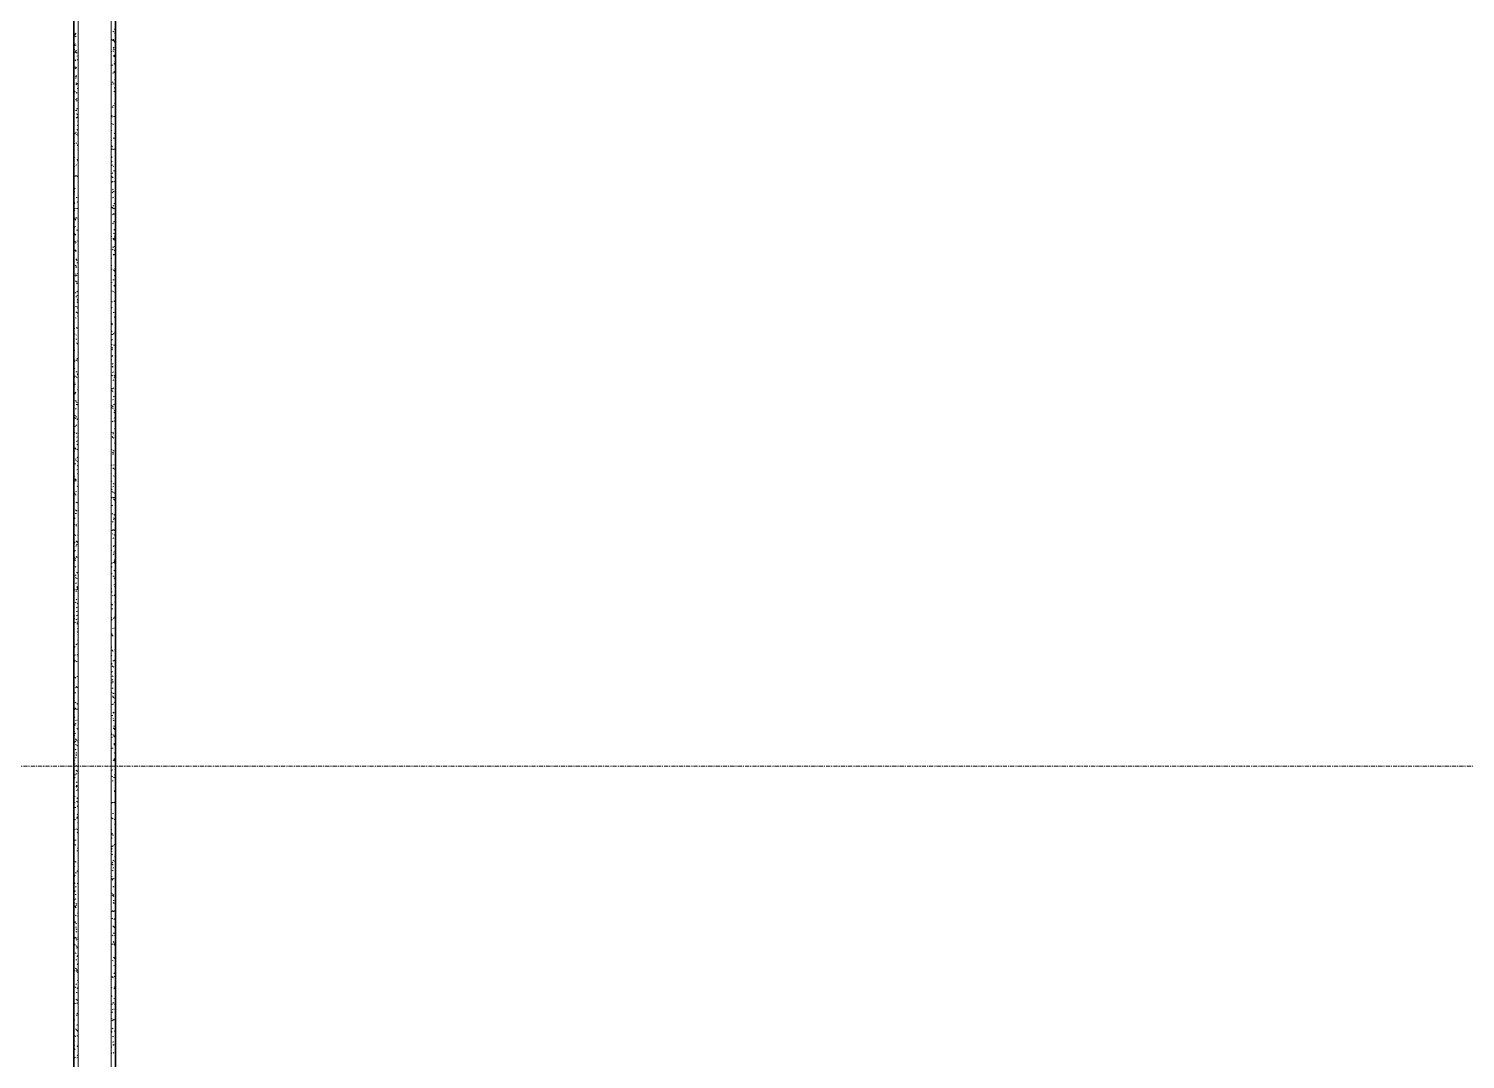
# Model space of a CAD drawing. Header units: millimetres. Extents: x -4948 to 42228, y -4856 to 69378.
# Drawn here: x 15960 to 20295, y 7607 to 10719 of the extents above; entities that cross this region are included whole.
import ezdxf

# ---------------------------------------------------------------- set-up
doc = ezdxf.new("R2010")
doc.units = ezdxf.units.MM
doc.linetypes.add('Линия сетки', pattern=[22.225, 12.7, -3.175, 3.175, -3.175])
for name, color, linetype, lineweight in [('A-WALL', 113, 'Continuous', 13), ('A-WALL-PATT', 111, 'Continuous', 13), ('I-WALL', 2, 'Continuous', 13), ('S-GRID', 1, 'Continuous', 30)]:
    doc.layers.add(name, color=color, linetype=linetype, lineweight=lineweight)

# ---------------------------------------------------------------- blocks, each defined once
blk = doc.blocks.new('27ELB-RD-AR-0000-BIM_rvt-1-1 этаж отм_ _0_000 лотки')
at = {"layer": 'A-WALL', "color": 252, "lineweight": 9}
for p, q in [((16108.9, 5232.1), (16108.9, 16592.1)), ((16208.9, 5232.1), (16208.9, 13742.1))]:
    blk.add_line(p, q, dxfattribs=at)
at = {"layer": 'A-WALL-PATT', "color": 252, "linetype": 'Continuous', "lineweight": 9}
for p, q in [((16213.5, 10710.2), (16216.2, 10712.3)), ((16218, 10717.4), (16221.3, 10717.9)), ((16097.1, 10696.2), (16099.8, 10698.2)), ((16097.9, 10701.6), (16101.2, 10702)), ((16097.9, 10671.7), (16100.6, 10673.7)), ((16099.3, 10668.9), (16102.6, 10669.3)), ((16100.2, 10696.6), (16102.7, 10694.4)), ((16100.3, 10705.7), (16103.1, 10703.9)), ((16209.9, 10686.4), (16212.7, 10684.6)), ((16212.2, 10683.8), (16215.5, 10684.2)), ((16214.3, 10685.8), (16217, 10687.8)), ((16215.2, 10683.5), (16217.6, 10681.3)), ((16217.6, 10681.3), (16217.6, 10681.3)), ((16217.6, 10681.3), (16220, 10679.1)), ((16218.9, 10705.9), (16221.4, 10704.3)), ((16096.4, 10657.6), (16099, 10656)), ((16098.7, 10647.2), (16101.4, 10649.3)), ((16099.5, 10622.7), (16102.2, 10624.8)), ((16100.7, 10650), (16103, 10647.9)), ((16101.5, 10654.4), (16104.3, 10652.6)), ((16103, 10647.9), (16103, 10647.9)), ((16103, 10647.9), (16105.5, 10645.6)), ((16104.7, 10636.7), (16108, 10637.2)), ((16106.4, 10626), (16108.9, 10624.4)), ((16208.9, 10650.5), (16210.6, 10650.7)), ((16213.5, 10651.1), (16216.9, 10651.5)), ((16214.8, 10658), (16217.6, 10656.2)), ((16215.1, 10661.3), (16217.8, 10663.3)), ((16215.9, 10636.8), (16218.6, 10638.9)), ((16216.5, 10636.2), (16218.9, 10633.9)), ((16220.1, 10654.6), (16221.4, 10653.8)), ((16098.8, 10603.1), (16102.2, 10603.5)), ((16100.3, 10598.3), (16103, 10600.3)), ((16101.9, 10602.8), (16104.4, 10600.5)), ((16210.1, 10610.4), (16213, 10608.6)), ((16213.1, 10585.2), (16216.4, 10585.7)), ((16216.7, 10612.3), (16219.4, 10614.4)), ((16217, 10589.6), (16219.3, 10587.5)), ((16217.5, 10587.9), (16220.2, 10589.9)), ((16218.9, 10618.9), (16221.4, 10619.2)), ((16219.3, 10587.5), (16219.3, 10587.5)), ((16219.3, 10587.5), (16221.4, 10585.6)), ((16096.4, 10569.9), (16097.2, 10570)), ((16100.2, 10570.4), (16103.5, 10570.8)), ((16101.1, 10573.8), (16103.8, 10575.8)), ((16101.7, 10578.4), (16104.6, 10576.6)), ((16101.9, 10549.3), (16104.6, 10551.4)), ((16102.4, 10556.2), (16104.8, 10554)), ((16104.8, 10554), (16104.8, 10554)), ((16104.8, 10554), (16107.2, 10551.8)), ((16105.6, 10538.2), (16108.9, 10538.6)), ((16208.9, 10551.8), (16211.5, 10552.2)), ((16208.9, 10550.9), (16209.6, 10550.2)), ((16211.4, 10559.1), (16214.2, 10557.3)), ((16214.5, 10552.5), (16217.8, 10553)), ((16218.2, 10542.4), (16220.7, 10540.1)), ((16218.3, 10563.4), (16221, 10565.4)), ((16219.1, 10538.9), (16221.4, 10540.7)), ((16220.4, 10578.6), (16221.4, 10578)), ((16097.6, 10530.5), (16100.4, 10528.7)), ((16099.8, 10504.6), (16103.1, 10505)), ((16102.7, 10524.9), (16105.4, 10526.9)), ((16103, 10527.1), (16105.8, 10525.3)), ((16103.5, 10500.4), (16106.2, 10502.4)), ((16103.7, 10508.9), (16106.1, 10506.7)), ((16107.9, 10498.7), (16108.9, 10498)), ((16216.3, 10530.7), (16219.1, 10528.9)), ((16218.7, 10495.8), (16221, 10493.6)), ((16219.9, 10520.4), (16221.4, 10520.6)), ((16219.9, 10514.5), (16221.4, 10515.6)), ((16221, 10493.6), (16221, 10493.6)), ((16221, 10493.6), (16221.4, 10493.3)), ((16096.4, 10471.2), (16098.2, 10471.5)), ((16101.2, 10471.9), (16104.5, 10472.3)), ((16103.2, 10451.1), (16106, 10449.3)), ((16104.2, 10462.3), (16106.5, 10460.2)), ((16104.3, 10475.9), (16107, 10478)), ((16105.1, 10451.4), (16107.8, 10453.5)), ((16106.5, 10460.2), (16106.5, 10460.2)), ((16106.5, 10460.2), (16108.9, 10458)), ((16208.9, 10458.7), (16208.9, 10458.6)), ((16208.9, 10458.6), (16208.9, 10458.6)), ((16208.9, 10458.6), (16211.4, 10456.4)), ((16209.1, 10453.2), (16212.4, 10453.6)), ((16211.6, 10483.1), (16214.4, 10481.3)), ((16214, 10486.7), (16217.4, 10487.2)), ((16215.4, 10454), (16218.8, 10454.5)), ((16220.7, 10490), (16221.4, 10490.5)), ((16096.4, 10430.2), (16097, 10429.8)), ((16096.4, 10423.4), (16096.8, 10422.9)), ((16100.7, 10406), (16104, 10406.5)), ((16105.4, 10415.1), (16107.9, 10412.8)), ((16105.9, 10427), (16108.6, 10429)), ((16106.6, 10439.7), (16108.9, 10440)), ((16208.9, 10434.3), (16210.3, 10433.4)), ((16208.9, 10412.5), (16210.3, 10411.2)), ((16208.9, 10405.6), (16209.4, 10406.1)), ((16212.8, 10431.8), (16215.7, 10430)), ((16219.9, 10448.5), (16221.4, 10447.2)), ((16220.8, 10421.9), (16221.4, 10421.9)), ((16096.4, 10372.6), (16099.1, 10373)), ((16099.1, 10403.2), (16101.9, 10401.4)), ((16102.1, 10373.3), (16105.4, 10373.8)), ((16104.4, 10399.8), (16107.3, 10398)), ((16105.9, 10368.5), (16108.2, 10366.3)), ((16106.7, 10402.5), (16108.9, 10404.2)), ((16107.5, 10378), (16108.9, 10379.1)), ((16108.2, 10366.3), (16108.2, 10366.3)), ((16108.2, 10366.3), (16108.9, 10365.8)), ((16208.9, 10380.6), (16210.2, 10381.6)), ((16208.9, 10366.4), (16210.6, 10364.8)), ((16210.6, 10364.8), (16210.6, 10364.8)), ((16210.6, 10364.8), (16213.1, 10362.5)), ((16215, 10388.2), (16218.3, 10388.6)), ((16217.7, 10403.4), (16220.6, 10401.6)), ((16220.4, 10401.9), (16221.4, 10401.1)), ((16096.4, 10354.4), (16097.3, 10353.8)), ((16096.4, 10331.1), (16098.6, 10329.1)), ((16104.7, 10323.8), (16107.5, 10322)), ((16107.1, 10321.2), (16108.9, 10319.6)), ((16107.5, 10341.2), (16108.9, 10341.3)), ((16108.3, 10353.6), (16108.9, 10354)), ((16208.9, 10355.5), (16211, 10357.1)), ((16209.1, 10330.6), (16211.8, 10332.6)), ((16209.5, 10319.7), (16212, 10317.4)), ((16210.1, 10354.7), (16213.4, 10355.1)), ((16213.1, 10355.8), (16215.9, 10354)), ((16216.4, 10355.5), (16219.7, 10355.9)), ((16096.4, 10303.9), (16098.5, 10302.5)), ((16096.4, 10285), (16097.5, 10284)), ((16100.6, 10275.9), (16103.4, 10274.1)), ((16101.7, 10307.5), (16105, 10308)), ((16208.9, 10288.8), (16208.9, 10288.8)), ((16209, 10307.9), (16211.8, 10306.1)), ((16209.9, 10306.1), (16212.6, 10308.2)), ((16210.7, 10281.7), (16213.4, 10283.7)), ((16214.3, 10304.5), (16217.1, 10302.7)), ((16215.9, 10289.7), (16219.3, 10290.1)), ((16219.2, 10276.1), (16221.4, 10274.8)), ((16096.4, 10244.1), (16097, 10244.6)), ((16096.4, 10238.8), (16097.8, 10237.5)), ((16096.7, 10274), (16100.1, 10274.4)), ((16097.8, 10237.5), (16097.8, 10237.5)), ((16097.8, 10237.5), (16100.3, 10235.2)), ((16103, 10274.8), (16106.4, 10275.3)), ((16105.9, 10272.5), (16108.8, 10270.7)), ((16107.6, 10274.6), (16108.9, 10273.5)), ((16108.5, 10242.6), (16108.9, 10242.7)), ((16210, 10273.1), (16212.4, 10270.9)), ((16211, 10256.2), (16214.3, 10256.6)), ((16211.5, 10257.2), (16214.2, 10259.2)), ((16212.3, 10232.7), (16215, 10234.8)), ((16212.4, 10270.9), (16212.4, 10270.9)), ((16212.4, 10270.9), (16214.8, 10268.7)), ((16217.3, 10257), (16220.6, 10257.4)), ((16096.4, 10228.1), (16098.7, 10226.5)), ((16096.4, 10219), (16097.8, 10220.1)), ((16096.4, 10193.9), (16098.6, 10195.6)), ((16096.7, 10192.4), (16099.2, 10190.1)), ((16102.6, 10209), (16105.9, 10209.4)), ((16106.2, 10196.5), (16108.9, 10194.8)), ((16208.9, 10190.1), (16209.9, 10190.2)), ((16211.3, 10225.8), (16213.7, 10223.5)), ((16213.1, 10208.2), (16215.8, 10210.3)), ((16214.6, 10228.6), (16217.4, 10226.8)), ((16216.9, 10191.2), (16220.2, 10191.6)), ((16096.8, 10169.1), (16099.4, 10171.2)), ((16097.1, 10177), (16100, 10175.2)), ((16097.2, 10145.8), (16099.6, 10143.6)), ((16097.6, 10144.7), (16100.2, 10146.7)), ((16097.7, 10175.5), (16101, 10175.9)), ((16102, 10148.6), (16104.9, 10146.8)), ((16104, 10176.3), (16107.3, 10176.7)), ((16107.4, 10145.2), (16108.9, 10144.3)), ((16210.4, 10180.7), (16213.3, 10178.9)), ((16211.8, 10179.2), (16214.1, 10177.1)), ((16212, 10157.6), (16215.3, 10158.1)), ((16213.9, 10183.8), (16216.6, 10185.8)), ((16214.1, 10177.1), (16214.1, 10177.1)), ((16214.1, 10177.1), (16216.6, 10174.8)), ((16214.7, 10159.3), (16217.4, 10161.3)), ((16215.8, 10177.2), (16218.6, 10175.4)), ((16218.3, 10158.5), (16221.4, 10158.9)), ((16220.7, 10148.9), (16221.4, 10148.4)), ((16096.4, 10109.5), (16096.5, 10109.6)), ((16098.4, 10120.2), (16101, 10122.2)), ((16099.6, 10143.6), (16099.6, 10143.6)), ((16099.6, 10143.6), (16102, 10141.4)), ((16103.5, 10110.5), (16106.9, 10110.9)), ((16208.9, 10124.3), (16209.4, 10124.4)), ((16213, 10132), (16215.5, 10129.7)), ((16215.5, 10134.8), (16218.2, 10136.9)), ((16216.3, 10110.4), (16219, 10112.4)), ((16097.4, 10101.1), (16100.2, 10099.3)), ((16098.5, 10098.5), (16100.9, 10096.3)), ((16098.6, 10076.9), (16102, 10077.4)), ((16099.2, 10095.7), (16101.8, 10097.8)), ((16100, 10071.2), (16102.6, 10073.3)), ((16104.9, 10077.8), (16108.3, 10078.2)), ((16107.6, 10069.3), (16108.9, 10068.5)), ((16208.9, 10091.5), (16210.8, 10091.7)), ((16208.9, 10080.6), (16209.8, 10080)), ((16212.9, 10059.1), (16216.2, 10059.5)), ((16213.5, 10085.4), (16215.8, 10083.2)), ((16215.8, 10083.2), (16215.8, 10083.2)), ((16215.8, 10083.2), (16218.3, 10081)), ((16216, 10101.3), (16218.9, 10099.5)), ((16217.1, 10085.9), (16219.8, 10087.9)), ((16217.8, 10092.6), (16221.1, 10093.1)), ((16217.9, 10061.4), (16220.6, 10063.5)), ((16219.2, 10059.9), (16221.4, 10060.2)), ((16098.6, 10049.7), (16101.5, 10047.9)), ((16099, 10051.9), (16101.3, 10049.8)), ((16100.8, 10046.8), (16103.4, 10048.8)), ((16101.3, 10049.8), (16101.3, 10049.8)), ((16101.3, 10049.8), (16103.8, 10047.5)), ((16101.6, 10022.3), (16104.2, 10024.3)), ((16103.5, 10021.4), (16106.4, 10019.6)), ((16208.9, 10025.7), (16210.4, 10025.9)), ((16211.9, 10053.4), (16214.7, 10051.6)), ((16214.7, 10038.1), (16217.2, 10035.8)), ((16217.3, 10050), (16220.1, 10048.2)), ((16218.7, 10037), (16221.4, 10039)), ((16096.4, 10010.9), (16097.5, 10011)), ((16098.9, 9973.8), (16101.7, 9972)), ((16099.6, 9978.4), (16102.9, 9978.9)), ((16100.2, 10004.7), (16102.7, 10002.4)), ((16102.4, 9997.8), (16105, 9999.9)), ((16103.2, 9973.4), (16105.8, 9975.4)), ((16104.5, 10012), (16107.8, 10012.4)), ((16105.9, 9979.3), (16108.9, 9979.6)), ((16208.9, 10004.8), (16210.1, 10004)), ((16208.9, 9992.8), (16211.8, 9993.2)), ((16215.2, 9991.5), (16217.6, 9989.4)), ((16217.5, 9974), (16220.3, 9972.2)), ((16217.6, 9989.4), (16217.6, 9989.4)), ((16217.6, 9989.4), (16220, 9987.1)), ((16218.8, 9994.1), (16221.4, 9994.5)), ((16219.5, 10012.5), (16221.4, 10013.9)), ((16220.3, 9988), (16221.4, 9988.8)), ((16096.4, 9945.1), (16097, 9945.2)), ((16100.7, 9958.1), (16103, 9955.9)), ((16103, 9955.9), (16103, 9955.9)), ((16103, 9955.9), (16105.5, 9953.7)), ((16104, 9948.9), (16106.6, 9950.9)), ((16208.9, 9954.2), (16211.3, 9952.7)), ((16213.8, 9960.6), (16217.2, 9961)), ((16216.5, 9944.3), (16218.9, 9942)), ((16220.1, 9961.4), (16221.4, 9961.6)), ((16221.1, 9963.5), (16221.4, 9963.7)), ((16096.4, 9924.8), (16097.6, 9924.1)), ((16096.4, 9912.2), (16098.4, 9912.5)), ((16100.1, 9922.5), (16102.9, 9920.7)), ((16101.9, 9910.8), (16104.4, 9908.6)), ((16104.8, 9924.4), (16107.4, 9926.5)), ((16105, 9894.1), (16107.8, 9892.3)), ((16105.4, 9913.4), (16108.8, 9913.9)), ((16105.6, 9899.9), (16108.2, 9902)), ((16208.9, 9927), (16211.3, 9927.4)), ((16209.4, 9894.2), (16212.7, 9894.7)), ((16213.4, 9926.1), (16216.2, 9924.3)), ((16217, 9897.7), (16219.3, 9895.5)), ((16218.7, 9922.7), (16221.4, 9921)), ((16219.3, 9895.5), (16219.3, 9895.5)), ((16219.3, 9895.5), (16221.4, 9893.6)), ((16219.7, 9895.6), (16221.4, 9895.8)), ((16096.4, 9846.5), (16098, 9846.7)), ((16100.3, 9846.5), (16103.2, 9844.7)), ((16100.5, 9879.9), (16103.8, 9880.3)), ((16102.4, 9864.2), (16104.8, 9862.1)), ((16104.8, 9862.1), (16104.8, 9862.1)), ((16104.8, 9862.1), (16107.2, 9859.8)), ((16106.4, 9875.5), (16108.9, 9877.4)), ((16106.8, 9880.7), (16108.9, 9881)), ((16107.2, 9851), (16108.9, 9852.3)), ((16208.9, 9878.9), (16209.1, 9879)), ((16208.9, 9878.4), (16211.6, 9876.7)), ((16208.9, 9859), (16209.6, 9858.3)), ((16208.9, 9853.8), (16209.9, 9854.6)), ((16214.8, 9862.1), (16218.1, 9862.5)), ((16218.2, 9850.4), (16220.7, 9848.1)), ((16219, 9846.7), (16221.4, 9845.2)), ((16221.1, 9862.9), (16221.4, 9862.9)), ((16096.4, 9813.6), (16099.4, 9814)), ((16096.4, 9798.5), (16099.1, 9796.8)), ((16103.7, 9817), (16106.1, 9814.7)), ((16106.4, 9814.9), (16108.9, 9815.2)), ((16108, 9826.5), (16108.9, 9827.2)), ((16108.8, 9802.1), (16108.9, 9802.1)), ((16208.9, 9828.7), (16210.7, 9830.1)), ((16208.9, 9828.4), (16212.3, 9828.8)), ((16208.9, 9803.6), (16211.5, 9805.6)), ((16210, 9827.2), (16212.8, 9825.4)), ((16214.9, 9798.8), (16217.7, 9797)), ((16218.7, 9803.8), (16221, 9801.7)), ((16221, 9801.7), (16221, 9801.7)), ((16221, 9801.7), (16221.4, 9801.4)), ((16096.4, 9767.5), (16096.9, 9767.9)), ((16101.5, 9781.4), (16104.8, 9781.8)), ((16101.6, 9795.2), (16104.4, 9793.4)), ((16104.2, 9770.4), (16106.5, 9768.2)), ((16106.5, 9768.2), (16106.5, 9768.2)), ((16106.5, 9768.2), (16108.9, 9766.1)), ((16106.5, 9766.8), (16108.9, 9765.3)), ((16107.8, 9782.2), (16108.9, 9782.4)), ((16208.9, 9766.7), (16208.9, 9766.7)), ((16208.9, 9766.7), (16208.9, 9766.7)), ((16208.9, 9766.7), (16211.4, 9764.4)), ((16209.6, 9779.1), (16212.3, 9781.1)), ((16210.3, 9795.7), (16213.6, 9796.1)), ((16210.4, 9754.6), (16213.1, 9756.7)), ((16215.7, 9763.5), (16219.1, 9764)), ((16219.9, 9756.6), (16221.4, 9755.3)), ((16220.2, 9795.4), (16221.4, 9794.7)), ((16220.6, 9797.1), (16221.4, 9797.2)), ((16096.4, 9747.8), (16098.9, 9748.2)), ((16096.4, 9742.4), (16097.7, 9743.4)), ((16096.4, 9731.4), (16096.8, 9731)), ((16096.4, 9717.3), (16098.5, 9718.9)), ((16097, 9715), (16100.3, 9715.5)), ((16101.8, 9719.2), (16104.7, 9717.4)), ((16105.4, 9723.1), (16107.9, 9720.8)), ((16107.3, 9716.4), (16108.9, 9716.6)), ((16208.9, 9720.6), (16210.3, 9719.3)), ((16209.9, 9729.9), (16213.2, 9730.3)), ((16210.2, 9751.2), (16213, 9749.4)), ((16211.2, 9730.2), (16213.9, 9732.2)), ((16220.5, 9719.4), (16221.4, 9718.9)), ((16096.7, 9692.4), (16099.3, 9694.5)), ((16097.5, 9668), (16100.1, 9670)), ((16097.7, 9671.3), (16100.5, 9669.5)), ((16102.4, 9682.9), (16105.7, 9683.3)), ((16105.9, 9676.5), (16108.2, 9674.4)), ((16108.2, 9674.4), (16108.2, 9674.4)), ((16108.2, 9674.4), (16108.9, 9673.8)), ((16108.7, 9683.7), (16108.9, 9683.7)), ((16208.9, 9701.6), (16208.9, 9701.5)), ((16208.9, 9674.4), (16210.6, 9672.8)), ((16210.6, 9672.8), (16210.6, 9672.8)), ((16210.6, 9672.8), (16213.1, 9670.6)), ((16211.3, 9697.2), (16214.6, 9697.6)), ((16211.4, 9699.9), (16214.3, 9698.1)), ((16212, 9705.7), (16214.7, 9707.7)), ((16212.8, 9681.2), (16215.5, 9683.3)), ((16216.3, 9671.5), (16219.2, 9669.7)), ((16220.4, 9710), (16221.4, 9709.1)), ((16096.4, 9639.1), (16098.6, 9637.1)), ((16096.5, 9649.2), (16099.9, 9649.6)), ((16098.3, 9643.5), (16100.9, 9645.5)), ((16103.1, 9667.9), (16105.9, 9666.1)), ((16107.1, 9629.3), (16108.9, 9627.7)), ((16108, 9639.5), (16108.9, 9638.9)), ((16209.5, 9627.7), (16212, 9625.4)), ((16210.8, 9631.4), (16214.1, 9631.8)), ((16213.6, 9656.7), (16216.3, 9658.8)), ((16214.4, 9632.3), (16217.1, 9634.3)), ((16216.7, 9665), (16220, 9665.5)), ((16096.4, 9593), (16097.5, 9592)), ((16097.9, 9616.5), (16101.3, 9616.9)), ((16099.1, 9619), (16101.7, 9621.1)), ((16099.9, 9594.6), (16102.5, 9596.6)), ((16103.3, 9591.9), (16106.1, 9590.1)), ((16103.3, 9584.3), (16106.7, 9584.8)), ((16107.6, 9582.7), (16108.9, 9581.6)), ((16108.3, 9617.9), (16108.9, 9617.9)), ((16208.9, 9598.2), (16209.2, 9598.3)), ((16211.7, 9624), (16214.5, 9622.2)), ((16212.2, 9598.7), (16215.5, 9599.1)), ((16215.2, 9607.8), (16217.9, 9609.8)), ((16216, 9583.3), (16218.7, 9585.4)), ((16096.4, 9571.1), (16097.1, 9570.6)), ((16096.4, 9546.9), (16097.8, 9545.5)), ((16097.5, 9550.7), (16100.8, 9551.1)), ((16097.8, 9545.5), (16097.8, 9545.5)), ((16097.8, 9545.5), (16100.3, 9543.3)), ((16099.2, 9544), (16102, 9542.2)), ((16100.7, 9570.1), (16103.3, 9572.1)), ((16101.5, 9545.6), (16104.1, 9547.7)), ((16104.5, 9540.6), (16107.4, 9538.8)), ((16208.9, 9575.2), (16210.4, 9574.2)), ((16210, 9581.1), (16212.4, 9579)), ((16212.4, 9579), (16212.4, 9579)), ((16212.4, 9579), (16214.8, 9576.7)), ((16212.9, 9572.6), (16215.8, 9570.8)), ((16216.8, 9558.9), (16219.5, 9560.9)), ((16217.6, 9566.5), (16220.9, 9566.9)), ((16217.8, 9544.2), (16220.7, 9542.4)), ((16096.4, 9495.3), (16097.3, 9494.7)), ((16096.7, 9500.4), (16099.2, 9498.1)), ((16098.9, 9518), (16102.2, 9518.4)), ((16102.3, 9521.1), (16104.9, 9523.2)), ((16103.1, 9496.7), (16105.7, 9498.7)), ((16208.9, 9499.6), (16210.2, 9499.7)), ((16211.3, 9533.9), (16213.7, 9531.6)), ((16211.8, 9532.8), (16215.1, 9533.3)), ((16213.1, 9500.1), (16216.5, 9500.6)), ((16213.2, 9496.7), (16216, 9494.9)), ((16217.6, 9534.4), (16220.3, 9536.4)), ((16218.4, 9509.9), (16221.1, 9512)), ((16097.2, 9453.8), (16099.6, 9451.7)), ((16098.4, 9452.2), (16101.8, 9452.6)), ((16099.6, 9451.7), (16099.6, 9451.7)), ((16099.6, 9451.7), (16102, 9449.4)), ((16103.9, 9472.2), (16106.5, 9474.2)), ((16104.3, 9485.8), (16107.6, 9486.2)), ((16104.8, 9464.7), (16107.6, 9462.9)), ((16211.8, 9487.3), (16214.1, 9485.1)), ((16214.1, 9485.1), (16214.1, 9485.1)), ((16214.1, 9485.1), (16216.6, 9482.9)), ((16218.6, 9468), (16221.4, 9468.3)), ((16219.2, 9485.5), (16221.4, 9487.1)), ((16220, 9461), (16221.4, 9462)), ((16096.4, 9444.7), (16098.6, 9443.3)), ((16096.4, 9419), (16096.9, 9419.1)), ((16099.8, 9419.5), (16103.1, 9419.9)), ((16100.7, 9416.7), (16103.5, 9414.9)), ((16104.7, 9447.7), (16107.3, 9449.8)), ((16105.5, 9423.3), (16108.1, 9425.3)), ((16106, 9413.3), (16108.8, 9411.5)), ((16209, 9448.8), (16211.9, 9447)), ((16212.7, 9434.3), (16216, 9434.8)), ((16213, 9440), (16215.5, 9437.7)), ((16214.4, 9445.3), (16217.2, 9443.5)), ((16219.3, 9417), (16221.4, 9415.6)), ((16220.8, 9436.5), (16221.4, 9436.9)), ((16096.4, 9368.9), (16098.8, 9367.4)), ((16098.5, 9406.6), (16100.9, 9404.3)), ((16105.2, 9387.3), (16108.6, 9387.7)), ((16106.3, 9398.8), (16108.9, 9400.8)), ((16107.1, 9374.3), (16108.9, 9375.7)), ((16208.9, 9402.3), (16209, 9402.3)), ((16208.9, 9400.9), (16211.1, 9401.2)), ((16208.9, 9377.2), (16209.8, 9377.9)), ((16213.5, 9393.4), (16215.8, 9391.3)), ((16214.1, 9401.6), (16217.4, 9402.1)), ((16214.6, 9369.4), (16217.5, 9367.6)), ((16215.8, 9391.3), (16215.8, 9391.3)), ((16215.8, 9391.3), (16218.3, 9389)), ((16219.5, 9369.4), (16221.4, 9369.7)), ((16099, 9360), (16101.3, 9357.8)), ((16099.4, 9353.6), (16102.7, 9354.1)), ((16101.3, 9357.8), (16101.3, 9357.8)), ((16101.3, 9357.8), (16103.8, 9355.6)), ((16106.3, 9337.4), (16108.9, 9335.7)), ((16107.9, 9349.8), (16108.9, 9350.6)), ((16108.7, 9325.4), (16108.9, 9325.5)), ((16208.9, 9352.1), (16210.6, 9353.4)), ((16208.9, 9327), (16211.4, 9328.9)), ((16210.5, 9321.5), (16213.4, 9319.7)), ((16213.6, 9335.8), (16217, 9336.2)), ((16214.7, 9346.2), (16217.2, 9343.9)), ((16096.4, 9320.4), (16097.8, 9320.5)), ((16097.2, 9317.9), (16100.1, 9316)), ((16100.2, 9312.7), (16102.7, 9310.4)), ((16100.8, 9320.9), (16104.1, 9321.4)), ((16102.1, 9289.5), (16105, 9287.7)), ((16106.2, 9288.8), (16108.9, 9289.1)), ((16107.5, 9286), (16108.9, 9285.2)), ((16208.9, 9302.3), (16212.1, 9302.7)), ((16209.5, 9302.4), (16212.2, 9304.4)), ((16210.3, 9277.9), (16213, 9280)), ((16215, 9303.1), (16218.3, 9303.5)), ((16215.2, 9299.6), (16217.6, 9297.4)), ((16215.9, 9318.1), (16218.7, 9316.3)), ((16217.6, 9297.4), (16217.6, 9297.4)), ((16217.6, 9297.4), (16220, 9295.2)), ((16220.8, 9289.7), (16221.4, 9289.3)), ((16096.4, 9265.8), (16096.6, 9265.9)), ((16096.4, 9240.7), (16097.4, 9241.4)), ((16097.5, 9241.9), (16100.3, 9240.1)), ((16100.3, 9255.1), (16103.6, 9255.5)), ((16100.7, 9266.1), (16103, 9264)), ((16103, 9264), (16103, 9264)), ((16103, 9264), (16105.5, 9261.7)), ((16211.1, 9253.5), (16213.8, 9255.5)), ((16214.6, 9237.3), (16217.9, 9237.7)), ((16216.1, 9242.1), (16219, 9240.3)), ((16216.5, 9252.3), (16218.9, 9250)), ((16220.4, 9270.9), (16221.4, 9271)), ((16096.4, 9221.7), (16098.7, 9222)), ((16096.4, 9215.6), (16098.2, 9217)), ((16096.4, 9190.5), (16099, 9192.5)), ((16101.7, 9222.4), (16105, 9222.8)), ((16101.9, 9218.9), (16104.4, 9216.6)), ((16107.7, 9210.1), (16108.9, 9209.4)), ((16208.9, 9221.5), (16209.9, 9220.8)), ((16209.7, 9203.7), (16213, 9204.2)), ((16211.9, 9229), (16214.6, 9231)), ((16212, 9194.2), (16214.8, 9192.4)), ((16212.7, 9204.5), (16215.4, 9206.6)), ((16216, 9204.6), (16219.3, 9205)), ((16217, 9205.7), (16219.3, 9203.6)), ((16219.3, 9203.6), (16219.3, 9203.6)), ((16219.3, 9203.6), (16221.4, 9201.7)), ((16097.1, 9166), (16099.8, 9168)), ((16098.7, 9190.6), (16101.5, 9188.8)), ((16101.3, 9156.6), (16104.6, 9157)), ((16102.4, 9172.3), (16104.8, 9170.1)), ((16103.6, 9162.2), (16106.4, 9160.4)), ((16104.8, 9170.1), (16104.8, 9170.1)), ((16104.8, 9170.1), (16107.2, 9167.9)), ((16107.1, 9190.2), (16108.9, 9190.5)), ((16208.9, 9167), (16209.6, 9166.3)), ((16213.5, 9180.1), (16216.2, 9182.1)), ((16214.3, 9155.6), (16217, 9157.6)), ((16217.4, 9190.8), (16220.2, 9189)), ((16218.2, 9158.5), (16220.7, 9156.2)), ((16096.4, 9123.1), (16099.7, 9123.5)), ((16097.9, 9141.5), (16100.6, 9143.6)), ((16098.7, 9117), (16101.4, 9119.1)), ((16099, 9114.6), (16101.8, 9112.8)), ((16102.6, 9123.9), (16106, 9124.3)), ((16103.7, 9125), (16106.1, 9122.7)), ((16208.9, 9145.7), (16210.2, 9144.8)), ((16210.6, 9105.2), (16213.9, 9105.7)), ((16215.1, 9131.1), (16217.8, 9133.2)), ((16215.5, 9138.7), (16218.8, 9139.2)), ((16215.9, 9106.6), (16218.6, 9108.7)), ((16216.9, 9106), (16220.2, 9106.5)), ((16217.6, 9114.8), (16220.4, 9113)), ((16218.7, 9111.9), (16221, 9109.7)), ((16221, 9109.7), (16221, 9109.7)), ((16221, 9109.7), (16221.4, 9109.4)), ((16096.4, 9065.7), (16097.7, 9064.9)), ((16099.5, 9092.6), (16102.2, 9094.6)), ((16100.2, 9063.3), (16103, 9061.5)), ((16100.3, 9068.1), (16103, 9070.1)), ((16104.2, 9078.4), (16106.5, 9076.3)), ((16106.5, 9076.3), (16106.5, 9076.3)), ((16106.5, 9076.3), (16108.9, 9074.1)), ((16108.1, 9091.7), (16108.9, 9091.8)), ((16208.9, 9095.1), (16211.4, 9093.5)), ((16208.9, 9074.8), (16208.9, 9074.7)), ((16208.9, 9074.7), (16208.9, 9074.7)), ((16208.9, 9074.7), (16211.4, 9072.5)), ((16213.5, 9066.9), (16216.3, 9065.1)), ((16216.7, 9082.2), (16219.4, 9084.2)), ((16218.8, 9063.5), (16221.4, 9061.9)), ((16219.9, 9064.6), (16221.4, 9063.3)), ((16096.4, 9039.4), (16096.8, 9039)), ((16097.3, 9024.5), (16100.6, 9025)), ((16101.1, 9043.6), (16103.8, 9045.7)), ((16101.9, 9019.2), (16104.6, 9021.2)), ((16102.2, 9058.1), (16105.5, 9058.5)), ((16103.6, 9025.4), (16106.9, 9025.8)), ((16105.1, 9034.9), (16107.9, 9033.1)), ((16105.4, 9031.2), (16107.9, 9028.9)), ((16208.9, 9039.2), (16209.5, 9039.3)), ((16208.9, 9028.6), (16210.3, 9027.3)), ((16208.9, 9019.3), (16211.7, 9017.5)), ((16216.5, 9040.2), (16219.8, 9040.7)), ((16217.5, 9057.7), (16220.2, 9059.7)), ((16218.3, 9033.2), (16221, 9035.3)), ((16220.4, 9018), (16221.4, 9017.2)), ((16100.4, 8987.3), (16103.3, 8985.5)), ((16102.7, 8994.7), (16105.4, 8996.7)), ((16105.9, 8984.6), (16108.2, 8982.4)), ((16108.2, 8982.4), (16108.2, 8982.4)), ((16108.2, 8982.4), (16108.9, 8981.9)), ((16208.9, 8982.5), (16210.6, 8980.9)), ((16210.6, 8980.9), (16210.6, 8980.9)), ((16210.6, 8980.9), (16213.1, 8978.6)), ((16211.6, 9006.7), (16214.9, 9007.1)), ((16217.8, 9007.5), (16221.2, 9008)), ((16219.1, 9008.8), (16221.4, 9010.5)), ((16219.1, 8987.5), (16221.4, 8986.1)), ((16219.9, 8984.3), (16221.4, 8985.4)), ((16096.4, 8947.2), (16098.6, 8945.2)), ((16096.4, 8939.4), (16099.1, 8937.6)), ((16101.7, 8936), (16104.5, 8934.2)), ((16103.1, 8959.5), (16106.5, 8960)), ((16103.5, 8970.2), (16106.2, 8972.3)), ((16104.3, 8945.7), (16107, 8947.8)), ((16107.1, 8937.3), (16108.9, 8935.7)), ((16208.9, 8973.5), (16209, 8973.5)), ((16208.9, 8940.6), (16210.4, 8940.8)), ((16209.5, 8935.7), (16212, 8933.5)), ((16210.1, 8968), (16212.9, 8966.2)), ((16215, 8939.6), (16217.8, 8937.8)), ((16217.4, 8941.7), (16220.7, 8942.1)), ((16220.3, 8936.2), (16221.4, 8935.6)), ((16220.7, 8959.8), (16221.4, 8960.3)), ((16096.4, 8901.1), (16097.5, 8900)), ((16098.2, 8926), (16101.6, 8926.5)), ((16104.5, 8926.8), (16107.8, 8927.3)), ((16105.1, 8921.3), (16107.8, 8923.3)), ((16105.9, 8896.8), (16108.6, 8898.8)), ((16106.6, 8907.6), (16108.9, 8906.2)), ((16107.6, 8890.7), (16108.9, 8889.6)), ((16210, 8889.2), (16212.4, 8887)), ((16210.3, 8892.1), (16213.1, 8890.3)), ((16212.5, 8908.2), (16215.8, 8908.6)), ((16218.8, 8909), (16221.4, 8909.3)), ((16096.4, 8860), (16097.1, 8860.1)), ((16096.4, 8854.9), (16097.8, 8853.6)), ((16097.8, 8853.6), (16097.8, 8853.6)), ((16097.8, 8853.6), (16100.3, 8851.3)), ((16101.9, 8860), (16104.7, 8858.2)), ((16104.1, 8861), (16107.4, 8861.5)), ((16106.7, 8872.3), (16108.9, 8874)), ((16107.5, 8847.9), (16108.9, 8848.9)), ((16208.9, 8875.5), (16209.4, 8875.9)), ((16208.9, 8874.8), (16210, 8875)), ((16208.9, 8850.4), (16210.2, 8851.4)), ((16212.4, 8887), (16212.4, 8887)), ((16212.4, 8887), (16214.8, 8884.8)), ((16220.6, 8860.3), (16221.4, 8859.7)), ((16096.7, 8808.5), (16099.2, 8806.2)), ((16097.8, 8812.1), (16100.6, 8810.3)), ((16099.2, 8827.5), (16102.5, 8827.9)), ((16103.1, 8808.7), (16106, 8806.9)), ((16105.5, 8828.3), (16108.8, 8828.8)), ((16108.3, 8823.4), (16108.9, 8823.8)), ((16208.9, 8842.4), (16209, 8842.4)), ((16208.9, 8841.9), (16211.3, 8842.3)), ((16208.9, 8825.3), (16211, 8826.9)), ((16209.1, 8800.4), (16211.8, 8802.5)), ((16211.3, 8841.9), (16213.7, 8839.6)), ((16211.5, 8840.7), (16214.4, 8838.9)), ((16213.5, 8809.7), (16216.8, 8810.1)), ((16216.4, 8812.3), (16219.3, 8810.5)), ((16218.3, 8843.2), (16221.4, 8843.6)), ((16219.7, 8810.5), (16221.4, 8810.7)), ((16096.4, 8794.2), (16096.6, 8794.3)), ((16096.4, 8761.4), (16098, 8761.6)), ((16097.2, 8761.9), (16099.6, 8759.7)), ((16099.6, 8759.7), (16099.6, 8759.7)), ((16099.6, 8759.7), (16102, 8757.5)), ((16105, 8762.5), (16108.3, 8762.9)), ((16108, 8780.3), (16108.9, 8779.8)), ((16208.9, 8776.2), (16210.9, 8776.4)), ((16209.9, 8776), (16212.6, 8778)), ((16211.8, 8795.3), (16214.1, 8793.2)), ((16211.8, 8764.8), (16214.6, 8763)), ((16214.1, 8793.2), (16214.1, 8793.2)), ((16214.1, 8793.2), (16216.6, 8790.9)), ((16098.5, 8714.6), (16100.9, 8712.3)), ((16100.1, 8729), (16103.5, 8729.4)), ((16103.4, 8732.8), (16106.2, 8731)), ((16106.4, 8729.8), (16108.9, 8730.1)), ((16208.9, 8716.1), (16210.5, 8715.1)), ((16209, 8743.3), (16212.3, 8743.7)), ((16210.7, 8751.5), (16213.4, 8753.5)), ((16211.5, 8727), (16214.2, 8729.1)), ((16213, 8748), (16215.5, 8745.8)), ((16219.3, 8744.7), (16221.4, 8744.9)), ((16096.4, 8713.9), (16097, 8714.4)), ((16096.4, 8712), (16097.2, 8711.4)), ((16096.4, 8695.6), (16097.6, 8695.7)), ((16096.4, 8688.8), (16097.8, 8689.9)), ((16099.3, 8684.9), (16102.1, 8683)), ((16104.6, 8681.4), (16107.4, 8679.6)), ((16208.9, 8677.5), (16211.8, 8677.9)), ((16212.3, 8702.5), (16215, 8704.6)), ((16213, 8713.5), (16215.8, 8711.7)), ((16213.1, 8678.1), (16215.8, 8680.1)), ((16213.5, 8701.5), (16215.8, 8699.3)), ((16214.4, 8711.1), (16217.7, 8711.6)), ((16215.8, 8699.3), (16215.8, 8699.3)), ((16215.8, 8699.3), (16218.3, 8697.1)), ((16217.9, 8685.1), (16220.7, 8683.3)), ((16220.7, 8712), (16221.4, 8712)), ((16096.4, 8663.7), (16098.6, 8665.5)), ((16096.4, 8662.7), (16099, 8663)), ((16096.4, 8636.2), (16097.4, 8635.5)), ((16096.8, 8639), (16099.4, 8641)), ((16099, 8668), (16101.3, 8665.9)), ((16101.1, 8630.4), (16104.4, 8630.9)), ((16101.3, 8665.9), (16101.3, 8665.9)), ((16101.3, 8665.9), (16103.8, 8663.6)), ((16106, 8664), (16108.9, 8664.4)), ((16107.3, 8631.3), (16108.9, 8631.5)), ((16209.9, 8644.8), (16213.2, 8645.2)), ((16213.3, 8637.5), (16216.1, 8635.7)), ((16213.9, 8653.6), (16216.6, 8655.6)), ((16214.7, 8654.2), (16217.2, 8651.9)), ((16214.7, 8629.1), (16217.4, 8631.2)), ((16220.2, 8646.1), (16221.4, 8646.3)), ((16096.4, 8596.9), (16098.5, 8597.2)), ((16096.4, 8585.6), (16098.7, 8584.2)), ((16097.6, 8614.5), (16100.2, 8616.5)), ((16098.4, 8590), (16101, 8592.1)), ((16100.2, 8620.8), (16102.7, 8618.5)), ((16104.9, 8605.5), (16107.7, 8603.7)), ((16209.1, 8589.6), (16212, 8587.8)), ((16214.5, 8586.2), (16217.3, 8584.4)), ((16215.2, 8607.6), (16217.6, 8605.5)), ((16215.3, 8612.6), (16218.7, 8613)), ((16215.5, 8604.7), (16218.2, 8606.7)), ((16217.6, 8605.5), (16217.6, 8605.5)), ((16217.6, 8605.5), (16220, 8603.2)), ((16096.6, 8564.1), (16099.9, 8564.5)), ((16099.2, 8565.5), (16101.8, 8567.6)), ((16100, 8541.1), (16102.6, 8543.1)), ((16100.7, 8574.2), (16103, 8572)), ((16100.7, 8557.6), (16103.6, 8555.8)), ((16103, 8572), (16103, 8572)), ((16103, 8572), (16105.5, 8569.8)), ((16106.1, 8554.2), (16108.9, 8552.4)), ((16106.9, 8565.4), (16108.9, 8565.7)), ((16209.5, 8578.9), (16212.8, 8579.4)), ((16210.8, 8546.2), (16214.2, 8546.7)), ((16216.3, 8580.2), (16219, 8582.2)), ((16216.5, 8560.3), (16218.9, 8558.1)), ((16217.1, 8555.7), (16219.8, 8557.8)), ((16219.4, 8557.8), (16221.4, 8556.5)), ((16221.2, 8547.6), (16221.4, 8547.6)), ((16096.4, 8509.8), (16098.9, 8508.2)), ((16096.4, 8498.3), (16099.5, 8498.7)), ((16100.8, 8516.6), (16103.4, 8518.6)), ((16101.9, 8526.9), (16104.4, 8524.6)), ((16102, 8531.9), (16105.3, 8532.4)), ((16108.3, 8532.7), (16108.9, 8532.8)), ((16214.7, 8510.2), (16217.6, 8508.4)), ((16216.3, 8514.1), (16219.6, 8514.5)), ((16217, 8513.8), (16219.3, 8511.6)), ((16217.9, 8531.3), (16220.6, 8533.3)), ((16218.7, 8506.8), (16221.4, 8508.8)), ((16219.3, 8511.6), (16219.3, 8511.6)), ((16219.3, 8511.6), (16221.4, 8509.7)), ((16097.3, 8458.7), (16100.1, 8456.9)), ((16097.5, 8465.6), (16100.8, 8466)), ((16101.6, 8492.1), (16104.2, 8494.2)), ((16102.4, 8480.3), (16104.8, 8478.2)), ((16102.4, 8467.7), (16105, 8469.7)), ((16104.8, 8478.2), (16104.8, 8478.2)), ((16104.8, 8478.2), (16107.2, 8475.9)), ((16106.3, 8478.2), (16108.9, 8476.6)), ((16107.8, 8466.9), (16108.9, 8467.1)), ((16208.9, 8475.1), (16209.6, 8474.4)), ((16210.4, 8480.4), (16213.7, 8480.9)), ((16210.6, 8462.3), (16213.4, 8460.5)), ((16216, 8458.9), (16218.8, 8457.1)), ((16218.2, 8466.5), (16220.7, 8464.2)), ((16219.5, 8482.3), (16221.4, 8483.7)), ((16220.3, 8457.8), (16221.4, 8458.6)), ((16102.2, 8430.3), (16105, 8428.5)), ((16103, 8433.4), (16106.3, 8433.8)), ((16103.2, 8443.2), (16105.8, 8445.2)), ((16103.7, 8433.1), (16106.1, 8430.8)), ((16104, 8418.7), (16106.6, 8420.8)), ((16107.6, 8426.9), (16108.9, 8426.1)), ((16211.8, 8447.7), (16215.1, 8448.2)), ((16217.2, 8415.6), (16220.6, 8416)), ((16218.7, 8419.9), (16221, 8417.8)), ((16220.9, 8430.5), (16221.4, 8430.2)), ((16221, 8417.8), (16221, 8417.8)), ((16221, 8417.8), (16221.4, 8417.5)), ((16221.1, 8433.4), (16221.4, 8433.5)), ((16097.1, 8399.7), (16100.4, 8400.2)), ((16097.6, 8382.7), (16100.4, 8380.9)), ((16104.2, 8386.5), (16106.5, 8384.3)), ((16104.8, 8394.3), (16107.4, 8396.3)), ((16105.6, 8369.8), (16108.2, 8371.8)), ((16106.5, 8384.3), (16106.5, 8384.3)), ((16106.5, 8384.3), (16108.9, 8382.2)), ((16108.8, 8368.4), (16108.9, 8368.4)), ((16208.9, 8382.8), (16208.9, 8382.8)), ((16208.9, 8382.8), (16208.9, 8382.8)), ((16208.9, 8382.8), (16211.4, 8380.5)), ((16211.3, 8381.9), (16214.7, 8382.3)), ((16216.2, 8382.9), (16219, 8381.1)), ((16219.9, 8372.6), (16221.4, 8371.3)), ((16096.4, 8347.5), (16096.8, 8347.1)), ((16098.5, 8367), (16101.8, 8367.5)), ((16098.8, 8331.4), (16101.6, 8329.6)), ((16103.9, 8334.9), (16107.2, 8335.3)), ((16105.4, 8339.2), (16107.9, 8336.9)), ((16106.4, 8345.3), (16108.9, 8347.2)), ((16107.8, 8350.9), (16108.9, 8350.3)), ((16208.9, 8362.3), (16210, 8361.6)), ((16208.9, 8348.7), (16209.1, 8348.9)), ((16208.9, 8348.7), (16209.8, 8348.8)), ((16208.9, 8336.7), (16210.3, 8335.4)), ((16208.9, 8323.6), (16209.9, 8324.4)), ((16212.1, 8335), (16214.9, 8333.2)), ((16212.7, 8349.2), (16216.1, 8349.6)), ((16217.4, 8331.6), (16220.3, 8329.8)), ((16220.4, 8326.1), (16221.4, 8325.2)), ((16098, 8301.2), (16101.3, 8301.7)), ((16103.7, 8303), (16106.5, 8301.2)), ((16105.9, 8292.6), (16108.2, 8290.5)), ((16107.2, 8320.8), (16108.9, 8322.1)), ((16108, 8296.4), (16108.9, 8297)), ((16108.2, 8290.5), (16108.2, 8290.5)), ((16108.2, 8290.5), (16108.9, 8289.9)), ((16208.9, 8298.5), (16210.7, 8299.9)), ((16208.9, 8290.5), (16210.6, 8288.9)), ((16208.9, 8286.5), (16210.3, 8285.7)), ((16210.6, 8288.9), (16210.6, 8288.9)), ((16210.6, 8288.9), (16213.1, 8286.7)), ((16212.3, 8283.4), (16215.6, 8283.8)), ((16218.2, 8317), (16221.4, 8317.5)), ((16096.4, 8268.1), (16096.5, 8268.1)), ((16096.4, 8255.2), (16098.6, 8253.2)), ((16096.4, 8237.3), (16096.9, 8237.7)), ((16099, 8255.4), (16101.9, 8253.6)), ((16099.4, 8268.5), (16102.7, 8269)), ((16107.1, 8245.4), (16108.9, 8243.8)), ((16108.8, 8271.9), (16108.9, 8272)), ((16208.9, 8273.4), (16211.5, 8275.4)), ((16208.9, 8250), (16210.7, 8250.3)), ((16209.5, 8243.8), (16212, 8241.5)), ((16209.6, 8248.9), (16212.3, 8251)), ((16213.7, 8250.7), (16217, 8251.1)), ((16217.7, 8255.7), (16220.5, 8253.8)), ((16096.4, 8212.2), (16097.7, 8213.2)), ((16096.4, 8209.1), (16097.5, 8208.1)), ((16096.4, 8206.6), (16097.7, 8205.7)), ((16099, 8202.7), (16102.3, 8203.1)), ((16100.3, 8204.1), (16103.1, 8202.3)), ((16104.9, 8236.4), (16108.2, 8236.8)), ((16107.6, 8198.8), (16108.9, 8197.6)), ((16208.9, 8236), (16211.5, 8234.3)), ((16210, 8197.2), (16212.4, 8195.1)), ((16210.4, 8224.5), (16213.1, 8226.5)), ((16211.2, 8200), (16213.9, 8202)), ((16212.4, 8195.1), (16212.4, 8195.1)), ((16212.4, 8195.1), (16214.8, 8192.8)), ((16213.6, 8207.7), (16216.4, 8205.9)), ((16218.9, 8204.3), (16221.4, 8202.8)), ((16219.1, 8218.5), (16221.4, 8218.8)), ((16096.4, 8187.1), (16098.5, 8188.8)), ((16096.4, 8169.5), (16097.4, 8169.6)), ((16096.4, 8163), (16097.8, 8161.6)), ((16096.7, 8162.3), (16099.3, 8164.3)), ((16097.8, 8161.6), (16097.8, 8161.6)), ((16097.8, 8161.6), (16100.3, 8159.4)), ((16100.4, 8170), (16103.7, 8170.4)), ((16105.2, 8175.7), (16108, 8173.9)), ((16208.9, 8160.2), (16211.7, 8158.4)), ((16208.9, 8151.4), (16211.7, 8151.8)), ((16212, 8175.5), (16214.7, 8177.6)), ((16212.8, 8151), (16215.5, 8153.1)), ((16213.2, 8184.9), (16216.6, 8185.3)), ((16214.6, 8152.2), (16217.9, 8152.6)), ((16096.7, 8116.5), (16099.2, 8114.2)), ((16097.5, 8137.8), (16100.1, 8139.8)), ((16098.3, 8113.3), (16100.9, 8115.4)), ((16100.5, 8128.2), (16103.3, 8126.3)), ((16105.8, 8137.8), (16108.9, 8138.2)), ((16210.1, 8108.8), (16213, 8107)), ((16211.3, 8149.9), (16213.7, 8147.7)), ((16213.6, 8126.6), (16216.3, 8128.6)), ((16219.2, 8128.4), (16221.4, 8127)), ((16220.1, 8120), (16221.4, 8120.2)), ((16096.4, 8080.2), (16099.2, 8078.4)), ((16096.4, 8070.8), (16098.4, 8071.1)), ((16097.2, 8069.9), (16099.6, 8067.8)), ((16099.1, 8088.9), (16101.7, 8090.9)), ((16099.6, 8067.8), (16099.6, 8067.8)), ((16099.6, 8067.8), (16102, 8065.5)), ((16099.9, 8104.2), (16103.2, 8104.6)), ((16099.9, 8064.4), (16102.5, 8066.4)), ((16101.3, 8071.5), (16104.6, 8071.9)), ((16101.8, 8076.8), (16104.6, 8075)), ((16211.8, 8103.4), (16214.1, 8101.2)), ((16214.1, 8101.2), (16214.1, 8101.2)), ((16214.1, 8101.2), (16216.6, 8098.9)), ((16214.2, 8086.3), (16217.5, 8086.8)), ((16214.4, 8102.1), (16217.1, 8104.1)), ((16215, 8080.5), (16217.9, 8078.7)), ((16215.2, 8077.6), (16217.9, 8079.7)), ((16220.4, 8077), (16221.4, 8076.4)), ((16098.5, 8022.7), (16100.9, 8020.4)), ((16100.7, 8039.9), (16103.3, 8042)), ((16106.7, 8048.4), (16108.9, 8047)), ((16106.7, 8039.3), (16108.9, 8039.6)), ((16209.3, 8052.8), (16212.6, 8053.2)), ((16210.4, 8032.9), (16213.2, 8031.1)), ((16213, 8056.1), (16215.5, 8053.8)), ((16215.6, 8053.6), (16218.9, 8054.1)), ((16216, 8053.2), (16218.7, 8055.2)), ((16216.8, 8028.7), (16219.5, 8030.7)), ((16221, 8021.5), (16221.4, 8021.5)), ((16100.8, 8005.7), (16104.2, 8006.1)), ((16101.5, 8015.4), (16104.1, 8017.5)), ((16102, 8000.9), (16104.8, 7999.1)), ((16102.3, 7991), (16104.9, 7993)), ((16208.9, 7983.3), (16209.1, 7983.2)), ((16211.6, 7981.6), (16214.4, 7979.8)), ((16213.5, 8009.5), (16215.8, 8007.4)), ((16215.1, 7987.8), (16218.4, 7988.2)), ((16215.8, 8007.4), (16215.8, 8007.4)), ((16215.8, 8007.4), (16218.3, 8005.1)), ((16217.6, 8004.2), (16220.3, 8006.3)), ((16218.4, 7979.8), (16221.1, 7981.8)), ((16220.6, 8001.1), (16221.4, 8000.6)), ((16096.4, 7972.2), (16099.3, 7972.6)), ((16097.9, 7953), (16100.7, 7951.2)), ((16099, 7976.1), (16101.3, 7973.9)), ((16101.3, 7973.9), (16101.3, 7973.9)), ((16101.3, 7973.9), (16103.8, 7971.7)), ((16102.2, 7973), (16105.6, 7973.4)), ((16103.1, 7966.5), (16105.7, 7968.5)), ((16103.2, 7949.5), (16106.1, 7947.7)), ((16103.9, 7942), (16106.5, 7944.1)), ((16107.7, 7940.8), (16108.9, 7940.9)), ((16210.2, 7954.3), (16213.6, 7954.7)), ((16214.7, 7962.2), (16217.2, 7960)), ((16216.5, 7955.1), (16219.8, 7955.5)), ((16216.5, 7953.2), (16219.4, 7951.4)), ((16219.2, 7955.3), (16221.4, 7956.9)), ((16100.2, 7928.8), (16102.7, 7926.5)), ((16101.8, 7907.1), (16105.1, 7907.6)), ((16104.7, 7917.6), (16107.3, 7919.6)), ((16105.5, 7893.1), (16108.1, 7895.1)), ((16108.1, 7921.2), (16108.9, 7920.7)), ((16211.9, 7905.6), (16214.7, 7903.8)), ((16215.2, 7915.7), (16217.6, 7913.5)), ((16217.6, 7913.5), (16217.6, 7913.5)), ((16217.6, 7913.5), (16220, 7911.2)), ((16220, 7930.8), (16221.4, 7931.8)), ((16220.8, 7906.3), (16221.4, 7906.8)), ((16096.4, 7852.8), (16097.3, 7852.3)), ((16096.9, 7873.6), (16100.2, 7874)), ((16100.7, 7882.2), (16103, 7880.1)), ((16103, 7880.1), (16103, 7880.1)), ((16103, 7880.1), (16105.5, 7877.8)), ((16103.2, 7874.4), (16106.5, 7874.9)), ((16103.5, 7873.6), (16106.3, 7871.8)), ((16106.3, 7868.6), (16108.9, 7870.6)), ((16208.9, 7888.3), (16209.1, 7888.4)), ((16208.9, 7872.1), (16209, 7872.2)), ((16208.9, 7857), (16210.6, 7855.9)), ((16208.9, 7847), (16209.8, 7847.7)), ((16211.2, 7855.8), (16214.5, 7856.2)), ((16213.1, 7854.3), (16215.9, 7852.5)), ((16216.1, 7889.3), (16219.4, 7889.7)), ((16216.5, 7868.4), (16218.9, 7866.1)), ((16217.4, 7856.6), (16220.8, 7857)), ((16099.4, 7825.7), (16102.2, 7823.9)), ((16101.9, 7834.9), (16104.4, 7832.7)), ((16102.7, 7808.6), (16106.1, 7809)), ((16104.7, 7822.3), (16107.5, 7820.5)), ((16107.1, 7844.1), (16108.9, 7845.5)), ((16107.9, 7819.7), (16108.9, 7820.4)), ((16108.6, 7842.3), (16108.9, 7842.3)), ((16208.9, 7821.9), (16210.6, 7823.2)), ((16217, 7821.8), (16219.3, 7819.7)), ((16218, 7825.9), (16220.8, 7824.1)), ((16219.3, 7819.7), (16219.3, 7819.7)), ((16219.3, 7819.7), (16221.4, 7817.8)), ((16096.4, 7777), (16097.5, 7776.3)), ((16097.9, 7775.1), (16101.2, 7775.5)), ((16102.4, 7788.4), (16104.8, 7786.2)), ((16104.1, 7775.9), (16107.4, 7776.3)), ((16104.8, 7786.2), (16104.8, 7786.2)), ((16104.8, 7786.2), (16107.2, 7784)), ((16108.7, 7795.2), (16108.9, 7795.4)), ((16208.9, 7796.8), (16211.4, 7798.7)), ((16208.9, 7789.7), (16210, 7789.8)), ((16208.9, 7783.1), (16209.6, 7782.4)), ((16209.5, 7772.2), (16212.2, 7774.3)), ((16213.3, 7778.3), (16216.2, 7776.5)), ((16217, 7790.8), (16220.3, 7791.2)), ((16218.2, 7774.5), (16220.7, 7772.3)), ((16096.4, 7735.6), (16096.5, 7735.7)), ((16096.4, 7726.5), (16098.8, 7725)), ((16103.7, 7741.1), (16106.1, 7738.8)), ((16105, 7746.3), (16107.8, 7744.5)), ((16208.9, 7723.9), (16209.6, 7724)), ((16209.2, 7730.4), (16212, 7728.6)), ((16210.3, 7747.8), (16213, 7749.8)), ((16211.1, 7723.3), (16213.8, 7725.3)), ((16212.1, 7757.2), (16215.5, 7757.7)), ((16214.6, 7727), (16217.4, 7725.2)), ((16218.4, 7758.1), (16221.4, 7758.5)), ((16218.7, 7728), (16221, 7725.8)), ((16221, 7725.8), (16221, 7725.8)), ((16221, 7725.8), (16221.4, 7725.5)), ((16096.4, 7710.5), (16097.3, 7711.3)), ((16096.4, 7709.1), (16096.7, 7709.2)), ((16096.4, 7685.4), (16098.1, 7686.8)), ((16098.8, 7676.6), (16102.1, 7677)), ((16100.8, 7698.4), (16103.7, 7696.6)), ((16103.7, 7710.1), (16107, 7710.5)), ((16104.2, 7694.5), (16106.5, 7692.4)), ((16105.1, 7677.4), (16108.4, 7677.8)), ((16106.2, 7695), (16108.9, 7693.3)), ((16106.5, 7692.4), (16106.5, 7692.4)), ((16106.5, 7692.4), (16108.9, 7690.2)), ((16208.9, 7691), (16210.9, 7691.3)), ((16208.9, 7690.8), (16208.9, 7690.8)), ((16208.9, 7690.8), (16208.9, 7690.8)), ((16208.9, 7690.8), (16211.4, 7688.5)), ((16211.9, 7698.8), (16214.6, 7700.9)), ((16212.7, 7674.4), (16215.4, 7676.4)), ((16217.9, 7692.2), (16221.3, 7692.7)), ((16219.5, 7698.6), (16221.4, 7697.4)), ((16219.9, 7680.7), (16221.4, 7679.4)), ((16096.4, 7660.3), (16099, 7662.3)), ((16096.4, 7655.5), (16096.8, 7655.1)), ((16096.4, 7650.7), (16099, 7649)), ((16097.1, 7635.8), (16099.8, 7637.9)), ((16105.4, 7647.2), (16107.9, 7645)), ((16208.9, 7644.7), (16210.3, 7643.4)), ((16213.1, 7658.7), (16216.4, 7659.2)), ((16213.5, 7649.9), (16216.2, 7651.9)), ((16214.8, 7651), (16217.6, 7649.2)), ((16219.3, 7659.5), (16221.4, 7659.8)), ((16220.4, 7634.1), (16221.4, 7633.3)), ((16096.4, 7610.5), (16097.6, 7610.6)), ((16097.9, 7611.3), (16100.6, 7613.4)), ((16104.6, 7611.6), (16107.9, 7612)), ((16106.4, 7619), (16108.9, 7617.5)), ((16208.9, 7625.3), (16210.5, 7625.5)), ((16214.3, 7625.4), (16217, 7627.5))]:
    blk.add_line(p, q, dxfattribs=at)
at = {"layer": 'I-WALL', "color": 252, "lineweight": 35}
for p, q in [((16096.4, 16592.1), (16096.4, 5232.1)), ((16221.4, 5232.1), (16221.4, 13729.6))]:
    blk.add_line(p, q, dxfattribs=at)
blk = doc.blocks.new('27ELB-RD-KR2-0000-BIM_rvt-1-1 этаж отм_ _0_000 лотки')
at = {"layer": 'S-GRID', "color": 252, "linetype": 'Линия сетки', "lineweight": 9}
blk.add_line((-4948, 8492.1), (41228.1, 8492.1), dxfattribs=at)

msp = doc.modelspace()

# ---------------------------------------------------------------- block references
at = {"lineweight": 5}
for name in ['27ELB-RD-KR2-0000-BIM_rvt-1-1 этаж отм_ _0_000 лотки', '27ELB-RD-AR-0000-BIM_rvt-1-1 этаж отм_ _0_000 лотки']:
    msp.add_blockref(name, (0, 0), dxfattribs=at)

doc.saveas('drawing.dxf')
